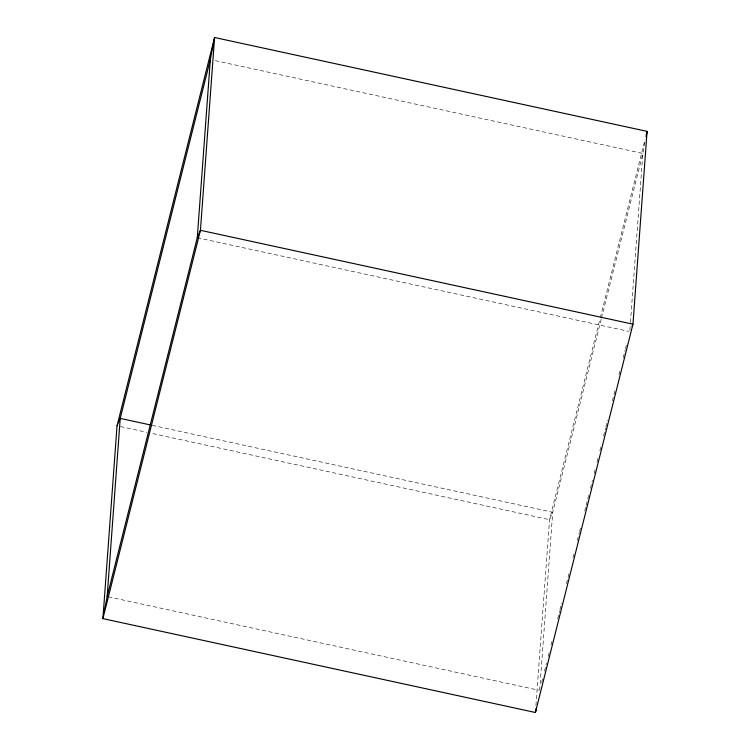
<?xml version="1.0" encoding="UTF-8"?>
<svg xmlns="http://www.w3.org/2000/svg" width="750" height="750" viewBox="0 0 750 750"><rect width="100%" height="100%" fill="white"/><g stroke="black" fill="none" stroke-linecap="round" stroke-linejoin="round"><path stroke-width="0.56" stroke-dasharray="3.75 2.81" d="M535.931 705.487L549.553 519.694L600.037 318.722M539.663 690.422L552.722 512.269L601.209 319.237M629.878 330.441L630.384 323.456M630.469 322.294L642.853 153.459L644.972 142.416M600.319 317.587L645.094 139.322M601.491 318.103L642.853 153.459L214.913 60.572M541.659 682.472L542.803 677.925M544.509 671.119L546.506 663.169M548.222 656.353L549.356 651.816M551.072 645L552.216 640.453M557.634 618.881L559.631 610.931M559.913 609.797L561.619 602.981M566.475 583.678L569.034 573.459M573.028 557.569L573.891 554.156M577.312 540.534L579.309 532.584M579.591 531.45L580.444 528.047M584.728 511.013L585.862 506.466M586.153 505.331L588.722 495.113M590.428 488.306L592.425 480.356M594.141 473.541L595.275 469.003M596.991 462.188L598.134 457.641M599.841 450.834L600.984 446.288M603.553 436.069L605.55 428.119M605.831 426.984L607.547 420.178M612.394 400.875L614.953 390.656M618.947 374.756L619.809 371.353M623.231 357.722L625.228 349.772M625.509 348.637L626.362 345.234M197.278 237.731L628.641 331.359M152.25 425.344L552.722 512.269L549.553 519.694L151.369 433.275M120.478 426.572L146.794 432.281M108.291 596.794L538.519 690.169"/><path stroke-width="1.12" d="M117.038 425.822L102.909 618.628L535.416 712.5L632.962 324.178L647.091 131.372L214.584 37.5L117.038 425.822L120.216 418.397L210.338 59.578L214.584 37.5L200.447 230.306L102.909 618.628L107.147 596.541L197.278 237.731L200.447 230.306L632.962 324.178L632.053 326.297M107.147 596.541L120.216 418.397L149.963 424.847M197.278 237.731L210.338 59.578M535.594 710.166L535.416 712.5L536.269 708.084M646.031 136.894L647.091 131.372L646.238 134.784"/></g></svg>
